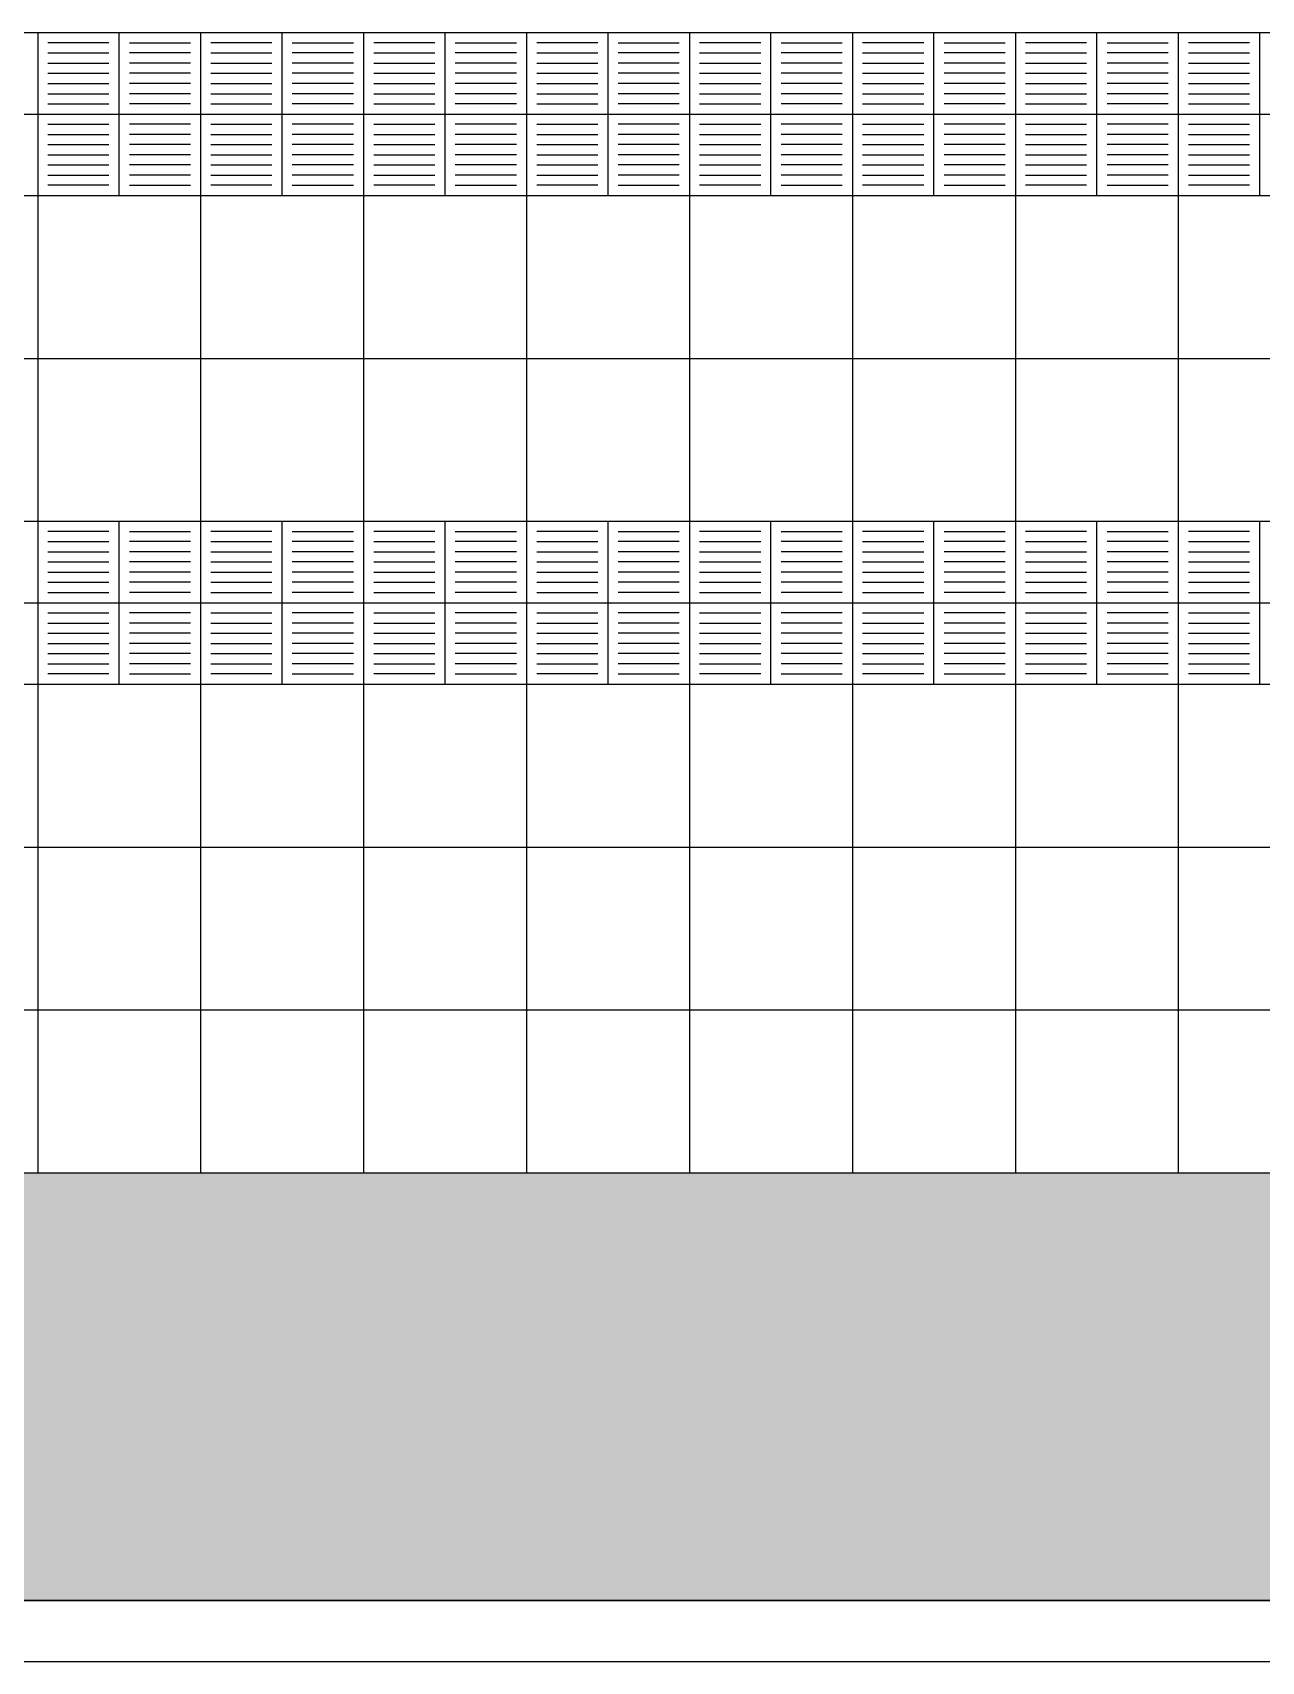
# Model space of a CAD drawing. Header units: inches. Extents: x -309 to 190, y -1585 to -1350.
# Drawn here: x -226.504 to -223.488, y -1423.408 to -1419.408 of the extents above; entities that cross this region are included whole.
import ezdxf

# ---------------------------------------------------------------- set-up
doc = ezdxf.new("R2010")
doc.units = ezdxf.units.IN
doc.header["$MEASUREMENT"] = 0
for name, color, linetype in [('CIEGOS', 9, 'CONTINUOUS'), ('DET', 9, 'CONTINUOUS'), ('NO VIDENTES', 9, 'CONTINUOUS'), ('V2', 9, 'CONTINUOUS')]:
    doc.layers.add(name, color=color, linetype=linetype)

msp = doc.modelspace()

# ---------------------------------------------------------------- hatches: boundary and pattern name
at = {"layer": 'DET'}
h = msp.add_hatch(dxfattribs=at)
h.set_pattern_fill('AR-CONC', color=256, scale=0.04, style=0)
h.set_pattern_definition([(50, (136.40562, -1134.24455), (0.28690407, -0.02510085), [0.03, -0.33]), (355, (136.40562, -1134.24455), (-0.05550053, 0.30087685), [0.024, -0.264]), (100.451444, (136.42953, -1134.24665), (0.23140354, 0.275776), [0.02549608, -0.28045684]), (46.1842, (136.40562, -1134.16455), (0.42689653, -0.0662077), [0.045, -0.495]), (96.63564, (136.4412, -1134.17007), (0.37386478, 0.38964744), [0.03824414, -0.4206855]), (351.18416, (136.4056, -1134.16455), (0.37386478, 0.38964744), [0.036, -0.396]), (21, (136.44562, -1134.18455), (0.23876282, -0.16104756), [0.03, -0.33]), (326, (136.44562, -1134.18455), (0.09732613, 0.29006002), [0.024, -0.264]), (71.451445, (136.46552, -1134.19797), (0.33608895, 0.12901246), [0.02549608, -0.28045684]), (37.5, (136.40562, -1134.24455), (0.004863942, 0.133157542), [0, -0.2608, 0, -0.268, 0, -0.265]), (7.5, (136.40562, -1134.24455), (0.105227815, 0.157764685), [0, -0.1528, 0, -0.2548, 0, -0.101]), (327.5, (136.31642, -1134.24455), (0.213528974, -0.009021949), [0, -0.1, 0, -0.312, 0, -0.414]), (317.5, (136.27642, -1134.24455), (0.23327447, 0.04004199), [0, -0.13, 0, -0.2072, 0, -0.294])])
h.paths.add_polyline_path([(-239.6918, -1422.2082), (-239.6918, -1423.2582), (-212.4918, -1423.2582), (-212.4918, -1422.2082)])

# ---------------------------------------------------------------- linework, layer by layer
at = {"layer": 'CIEGOS'}
for points in [[(-264.4918, -1419.4082), (-172.9718, -1419.4082)], [(-264.6577, -1419.8082), (-172.8062, -1419.8082)], [(-264.9895, -1420.6082), (-172.4742, -1420.6082)], [(-264.9895, -1420.6082), (-172.4742, -1420.6082)], [(-265.1553, -1421.0082), (-172.3084, -1421.0082)], [(-265.1553, -1421.0082), (-172.3084, -1421.0082)]]:
    msp.add_lwpolyline(points, dxfattribs=at)
at = {"layer": 'DET'}
for points in [[(-226.4918, -1419.4082), (-226.4918, -1422.2082)], [(-226.2918, -1419.8082), (-226.2918, -1419.4082)], [(-226.0918, -1419.4082), (-226.0918, -1422.2082)], [(-225.8918, -1419.8082), (-225.8918, -1419.4082)], [(-225.6918, -1419.4082), (-225.6918, -1422.2082)], [(-225.4918, -1419.8082), (-225.4918, -1419.4082)], [(-225.2918, -1419.4082), (-225.2918, -1422.2082)], [(-225.0918, -1419.8082), (-225.0918, -1419.4082)], [(-224.8918, -1419.4082), (-224.8918, -1422.2082)], [(-224.6918, -1419.8082), (-224.6918, -1419.4082)], [(-224.4918, -1419.4082), (-224.4918, -1422.2082)], [(-224.2918, -1419.8082), (-224.2918, -1419.4082)], [(-224.0918, -1419.4082), (-224.0918, -1422.2082)], [(-223.8918, -1419.8082), (-223.8918, -1419.4082)], [(-223.6918, -1419.4082), (-223.6918, -1422.2082)], [(-223.4918, -1419.8082), (-223.4918, -1419.4082)], [(-264.5748, -1419.6082), (-172.889, -1419.6082)], [(-264.8236, -1420.2082), (-172.6405, -1420.2082)], [(-264.8236, -1420.2082), (-172.6405, -1420.2082)], [(-226.2918, -1421.0082), (-226.2918, -1420.6082)], [(-225.8918, -1421.0082), (-225.8918, -1420.6082)], [(-225.4918, -1421.0082), (-225.4918, -1420.6082)], [(-225.0918, -1421.0082), (-225.0918, -1420.6082)], [(-224.6918, -1421.0082), (-224.6918, -1420.6082)], [(-224.2918, -1421.0082), (-224.2918, -1420.6082)], [(-223.8918, -1421.0082), (-223.8918, -1420.6082)], [(-223.4918, -1421.0082), (-223.4918, -1420.6082)], [(-265.0724, -1420.8082), (-172.3914, -1420.8082)], [(-265.0724, -1420.8082), (-172.3914, -1420.8082)], [(-265.3212, -1421.4082), (-172.1425, -1421.4082)], [(-265.3212, -1421.4082), (-172.1425, -1421.4082)], [(-265.4871, -1421.8082), (-171.9766, -1421.8082)], [(-265.4871, -1421.8082), (-171.9766, -1421.8082)], [(-265.653, -1422.2082), (-171.8107, -1422.2082)]]:
    msp.add_lwpolyline(points, dxfattribs=at)
at = {"layer": 'NO VIDENTES'}
for p, q in [((-226.3168, -1419.4332), (-226.4668, -1419.4332)), ((-226.2668, -1419.4332), (-226.1168, -1419.4332)), ((-225.9168, -1419.4332), (-226.0668, -1419.4332)), ((-225.8668, -1419.4332), (-225.7168, -1419.4332)), ((-225.5168, -1419.4332), (-225.6668, -1419.4332)), ((-225.4668, -1419.4332), (-225.3168, -1419.4332)), ((-225.1168, -1419.4332), (-225.2668, -1419.4332)), ((-225.0668, -1419.4332), (-224.9168, -1419.4332)), ((-224.7168, -1419.4332), (-224.8668, -1419.4332)), ((-224.6668, -1419.4332), (-224.5168, -1419.4332)), ((-224.3168, -1419.4332), (-224.4668, -1419.4332)), ((-224.2668, -1419.4332), (-224.1168, -1419.4332)), ((-223.9168, -1419.4332), (-224.0668, -1419.4332)), ((-223.8668, -1419.4332), (-223.7168, -1419.4332)), ((-223.5168, -1419.4332), (-223.6668, -1419.4332)), ((-226.4668, -1419.4582), (-226.3168, -1419.4582)), ((-226.1168, -1419.4582), (-226.2668, -1419.4582)), ((-226.0668, -1419.4582), (-225.9168, -1419.4582)), ((-225.7168, -1419.4582), (-225.8668, -1419.4582)), ((-225.6668, -1419.4582), (-225.5168, -1419.4582)), ((-225.3168, -1419.4582), (-225.4668, -1419.4582)), ((-225.2668, -1419.4582), (-225.1168, -1419.4582)), ((-224.9168, -1419.4582), (-225.0668, -1419.4582)), ((-224.8668, -1419.4582), (-224.7168, -1419.4582)), ((-224.5168, -1419.4582), (-224.6668, -1419.4582)), ((-224.4668, -1419.4582), (-224.3168, -1419.4582)), ((-224.1168, -1419.4582), (-224.2668, -1419.4582)), ((-224.0668, -1419.4582), (-223.9168, -1419.4582)), ((-223.7168, -1419.4582), (-223.8668, -1419.4582)), ((-223.6668, -1419.4582), (-223.5168, -1419.4582)), ((-226.4668, -1419.4832), (-226.3168, -1419.4832)), ((-226.4668, -1419.5082), (-226.3168, -1419.5082)), ((-226.1168, -1419.4832), (-226.2668, -1419.4832)), ((-226.1168, -1419.5082), (-226.2668, -1419.5082)), ((-226.0668, -1419.4832), (-225.9168, -1419.4832)), ((-226.0668, -1419.5082), (-225.9168, -1419.5082)), ((-225.7168, -1419.4832), (-225.8668, -1419.4832)), ((-225.7168, -1419.5082), (-225.8668, -1419.5082)), ((-225.6668, -1419.4832), (-225.5168, -1419.4832)), ((-225.6668, -1419.5082), (-225.5168, -1419.5082)), ((-225.3168, -1419.4832), (-225.4668, -1419.4832)), ((-225.3168, -1419.5082), (-225.4668, -1419.5082)), ((-225.2668, -1419.4832), (-225.1168, -1419.4832)), ((-225.2668, -1419.5082), (-225.1168, -1419.5082)), ((-224.9168, -1419.4832), (-225.0668, -1419.4832)), ((-224.9168, -1419.5082), (-225.0668, -1419.5082)), ((-224.8668, -1419.4832), (-224.7168, -1419.4832)), ((-224.8668, -1419.5082), (-224.7168, -1419.5082)), ((-224.5168, -1419.4832), (-224.6668, -1419.4832)), ((-224.5168, -1419.5082), (-224.6668, -1419.5082)), ((-224.4668, -1419.4832), (-224.3168, -1419.4832)), ((-224.4668, -1419.5082), (-224.3168, -1419.5082)), ((-224.1168, -1419.4832), (-224.2668, -1419.4832)), ((-224.1168, -1419.5082), (-224.2668, -1419.5082)), ((-224.0668, -1419.4832), (-223.9168, -1419.4832)), ((-224.0668, -1419.5082), (-223.9168, -1419.5082)), ((-223.7168, -1419.4832), (-223.8668, -1419.4832)), ((-223.7168, -1419.5082), (-223.8668, -1419.5082)), ((-223.6668, -1419.4832), (-223.5168, -1419.4832)), ((-223.6668, -1419.5082), (-223.5168, -1419.5082)), ((-226.4668, -1419.5332), (-226.3168, -1419.5332)), ((-226.4668, -1419.5582), (-226.3168, -1419.5582)), ((-226.1168, -1419.5332), (-226.2668, -1419.5332)), ((-226.1168, -1419.5582), (-226.2668, -1419.5582)), ((-226.0668, -1419.5332), (-225.9168, -1419.5332)), ((-226.0668, -1419.5582), (-225.9168, -1419.5582)), ((-225.7168, -1419.5332), (-225.8668, -1419.5332)), ((-225.7168, -1419.5582), (-225.8668, -1419.5582)), ((-225.6668, -1419.5332), (-225.5168, -1419.5332)), ((-225.6668, -1419.5582), (-225.5168, -1419.5582)), ((-225.3168, -1419.5332), (-225.4668, -1419.5332)), ((-225.3168, -1419.5582), (-225.4668, -1419.5582)), ((-225.2668, -1419.5332), (-225.1168, -1419.5332)), ((-225.2668, -1419.5582), (-225.1168, -1419.5582)), ((-224.9168, -1419.5332), (-225.0668, -1419.5332)), ((-224.9168, -1419.5582), (-225.0668, -1419.5582)), ((-224.8668, -1419.5332), (-224.7168, -1419.5332)), ((-224.8668, -1419.5582), (-224.7168, -1419.5582)), ((-224.5168, -1419.5332), (-224.6668, -1419.5332)), ((-224.5168, -1419.5582), (-224.6668, -1419.5582)), ((-224.4668, -1419.5332), (-224.3168, -1419.5332)), ((-224.4668, -1419.5582), (-224.3168, -1419.5582)), ((-224.1168, -1419.5332), (-224.2668, -1419.5332)), ((-224.1168, -1419.5582), (-224.2668, -1419.5582)), ((-224.0668, -1419.5332), (-223.9168, -1419.5332)), ((-224.0668, -1419.5582), (-223.9168, -1419.5582)), ((-223.7168, -1419.5332), (-223.8668, -1419.5332)), ((-223.7168, -1419.5582), (-223.8668, -1419.5582)), ((-223.6668, -1419.5332), (-223.5168, -1419.5332)), ((-223.6668, -1419.5582), (-223.5168, -1419.5582)), ((-226.4668, -1419.5832), (-226.3168, -1419.5832)), ((-226.1168, -1419.5832), (-226.2668, -1419.5832)), ((-226.0668, -1419.5832), (-225.9168, -1419.5832)), ((-225.7168, -1419.5832), (-225.8668, -1419.5832)), ((-225.6668, -1419.5832), (-225.5168, -1419.5832)), ((-225.3168, -1419.5832), (-225.4668, -1419.5832)), ((-225.2668, -1419.5832), (-225.1168, -1419.5832)), ((-224.9168, -1419.5832), (-225.0668, -1419.5832)), ((-224.8668, -1419.5832), (-224.7168, -1419.5832)), ((-224.5168, -1419.5832), (-224.6668, -1419.5832)), ((-224.4668, -1419.5832), (-224.3168, -1419.5832)), ((-224.1168, -1419.5832), (-224.2668, -1419.5832)), ((-224.0668, -1419.5832), (-223.9168, -1419.5832)), ((-223.7168, -1419.5832), (-223.8668, -1419.5832)), ((-223.6668, -1419.5832), (-223.5168, -1419.5832)), ((-226.4668, -1419.6332), (-226.3168, -1419.6332)), ((-226.1168, -1419.6332), (-226.2668, -1419.6332)), ((-226.0668, -1419.6332), (-225.9168, -1419.6332)), ((-225.7168, -1419.6332), (-225.8668, -1419.6332)), ((-225.6668, -1419.6332), (-225.5168, -1419.6332)), ((-225.3168, -1419.6332), (-225.4668, -1419.6332)), ((-225.2668, -1419.6332), (-225.1168, -1419.6332)), ((-224.9168, -1419.6332), (-225.0668, -1419.6332)), ((-224.8668, -1419.6332), (-224.7168, -1419.6332)), ((-224.5168, -1419.6332), (-224.6668, -1419.6332)), ((-224.4668, -1419.6332), (-224.3168, -1419.6332)), ((-224.1168, -1419.6332), (-224.2668, -1419.6332)), ((-224.0668, -1419.6332), (-223.9168, -1419.6332)), ((-223.7168, -1419.6332), (-223.8668, -1419.6332)), ((-223.6668, -1419.6332), (-223.5168, -1419.6332)), ((-226.4668, -1419.6582), (-226.3168, -1419.6582)), ((-226.1168, -1419.6582), (-226.2668, -1419.6582)), ((-226.0668, -1419.6582), (-225.9168, -1419.6582)), ((-225.7168, -1419.6582), (-225.8668, -1419.6582)), ((-225.6668, -1419.6582), (-225.5168, -1419.6582)), ((-225.3168, -1419.6582), (-225.4668, -1419.6582)), ((-225.2668, -1419.6582), (-225.1168, -1419.6582)), ((-224.9168, -1419.6582), (-225.0668, -1419.6582)), ((-224.8668, -1419.6582), (-224.7168, -1419.6582)), ((-224.5168, -1419.6582), (-224.6668, -1419.6582)), ((-224.4668, -1419.6582), (-224.3168, -1419.6582)), ((-224.1168, -1419.6582), (-224.2668, -1419.6582)), ((-224.0668, -1419.6582), (-223.9168, -1419.6582)), ((-223.7168, -1419.6582), (-223.8668, -1419.6582)), ((-223.6668, -1419.6582), (-223.5168, -1419.6582)), ((-226.4668, -1419.6832), (-226.3168, -1419.6832)), ((-226.4668, -1419.7082), (-226.3168, -1419.7082)), ((-226.1168, -1419.6832), (-226.2668, -1419.6832)), ((-226.1168, -1419.7082), (-226.2668, -1419.7082)), ((-226.0668, -1419.6832), (-225.9168, -1419.6832)), ((-226.0668, -1419.7082), (-225.9168, -1419.7082)), ((-225.7168, -1419.6832), (-225.8668, -1419.6832)), ((-225.7168, -1419.7082), (-225.8668, -1419.7082)), ((-225.6668, -1419.6832), (-225.5168, -1419.6832)), ((-225.6668, -1419.7082), (-225.5168, -1419.7082)), ((-225.3168, -1419.6832), (-225.4668, -1419.6832)), ((-225.3168, -1419.7082), (-225.4668, -1419.7082)), ((-225.2668, -1419.6832), (-225.1168, -1419.6832)), ((-225.2668, -1419.7082), (-225.1168, -1419.7082)), ((-224.9168, -1419.6832), (-225.0668, -1419.6832)), ((-224.9168, -1419.7082), (-225.0668, -1419.7082)), ((-224.8668, -1419.6832), (-224.7168, -1419.6832)), ((-224.8668, -1419.7082), (-224.7168, -1419.7082)), ((-224.5168, -1419.6832), (-224.6668, -1419.6832)), ((-224.5168, -1419.7082), (-224.6668, -1419.7082)), ((-224.4668, -1419.6832), (-224.3168, -1419.6832)), ((-224.4668, -1419.7082), (-224.3168, -1419.7082)), ((-224.1168, -1419.6832), (-224.2668, -1419.6832)), ((-224.1168, -1419.7082), (-224.2668, -1419.7082)), ((-224.0668, -1419.6832), (-223.9168, -1419.6832)), ((-224.0668, -1419.7082), (-223.9168, -1419.7082)), ((-223.7168, -1419.6832), (-223.8668, -1419.6832)), ((-223.7168, -1419.7082), (-223.8668, -1419.7082)), ((-223.6668, -1419.6832), (-223.5168, -1419.6832)), ((-223.6668, -1419.7082), (-223.5168, -1419.7082)), ((-226.4668, -1419.7332), (-226.3168, -1419.7332)), ((-226.4668, -1419.7582), (-226.3168, -1419.7582)), ((-226.1168, -1419.7332), (-226.2668, -1419.7332)), ((-226.1168, -1419.7582), (-226.2668, -1419.7582)), ((-226.0668, -1419.7332), (-225.9168, -1419.7332)), ((-226.0668, -1419.7582), (-225.9168, -1419.7582)), ((-225.7168, -1419.7332), (-225.8668, -1419.7332)), ((-225.7168, -1419.7582), (-225.8668, -1419.7582)), ((-225.6668, -1419.7332), (-225.5168, -1419.7332)), ((-225.6668, -1419.7582), (-225.5168, -1419.7582)), ((-225.3168, -1419.7332), (-225.4668, -1419.7332)), ((-225.3168, -1419.7582), (-225.4668, -1419.7582)), ((-225.2668, -1419.7332), (-225.1168, -1419.7332)), ((-225.2668, -1419.7582), (-225.1168, -1419.7582)), ((-224.9168, -1419.7332), (-225.0668, -1419.7332)), ((-224.9168, -1419.7582), (-225.0668, -1419.7582)), ((-224.8668, -1419.7332), (-224.7168, -1419.7332)), ((-224.8668, -1419.7582), (-224.7168, -1419.7582)), ((-224.5168, -1419.7332), (-224.6668, -1419.7332)), ((-224.5168, -1419.7582), (-224.6668, -1419.7582)), ((-224.4668, -1419.7332), (-224.3168, -1419.7332)), ((-224.4668, -1419.7582), (-224.3168, -1419.7582)), ((-224.1168, -1419.7332), (-224.2668, -1419.7332)), ((-224.1168, -1419.7582), (-224.2668, -1419.7582)), ((-224.0668, -1419.7332), (-223.9168, -1419.7332)), ((-224.0668, -1419.7582), (-223.9168, -1419.7582)), ((-223.7168, -1419.7332), (-223.8668, -1419.7332)), ((-223.7168, -1419.7582), (-223.8668, -1419.7582)), ((-223.6668, -1419.7332), (-223.5168, -1419.7332)), ((-223.6668, -1419.7582), (-223.5168, -1419.7582)), ((-226.3168, -1419.7832), (-226.4668, -1419.7832)), ((-226.2668, -1419.7832), (-226.1168, -1419.7832)), ((-225.9168, -1419.7832), (-226.0668, -1419.7832)), ((-225.8668, -1419.7832), (-225.7168, -1419.7832)), ((-225.5168, -1419.7832), (-225.6668, -1419.7832)), ((-225.4668, -1419.7832), (-225.3168, -1419.7832)), ((-225.1168, -1419.7832), (-225.2668, -1419.7832)), ((-225.0668, -1419.7832), (-224.9168, -1419.7832)), ((-224.7168, -1419.7832), (-224.8668, -1419.7832)), ((-224.6668, -1419.7832), (-224.5168, -1419.7832)), ((-224.3168, -1419.7832), (-224.4668, -1419.7832)), ((-224.2668, -1419.7832), (-224.1168, -1419.7832)), ((-223.9168, -1419.7832), (-224.0668, -1419.7832)), ((-223.8668, -1419.7832), (-223.7168, -1419.7832)), ((-223.5168, -1419.7832), (-223.6668, -1419.7832)), ((-226.3168, -1420.6332), (-226.4668, -1420.6332)), ((-226.2668, -1420.6332), (-226.1168, -1420.6332)), ((-225.9168, -1420.6332), (-226.0668, -1420.6332)), ((-225.8668, -1420.6332), (-225.7168, -1420.6332)), ((-225.5168, -1420.6332), (-225.6668, -1420.6332)), ((-225.4668, -1420.6332), (-225.3168, -1420.6332)), ((-225.1168, -1420.6332), (-225.2668, -1420.6332)), ((-225.0668, -1420.6332), (-224.9168, -1420.6332)), ((-224.7168, -1420.6332), (-224.8668, -1420.6332)), ((-224.6668, -1420.6332), (-224.5168, -1420.6332)), ((-224.3168, -1420.6332), (-224.4668, -1420.6332)), ((-224.2668, -1420.6332), (-224.1168, -1420.6332)), ((-223.9168, -1420.6332), (-224.0668, -1420.6332)), ((-223.8668, -1420.6332), (-223.7168, -1420.6332)), ((-223.5168, -1420.6332), (-223.6668, -1420.6332)), ((-226.4668, -1420.6582), (-226.3168, -1420.6582)), ((-226.1168, -1420.6582), (-226.2668, -1420.6582)), ((-226.0668, -1420.6582), (-225.9168, -1420.6582)), ((-225.7168, -1420.6582), (-225.8668, -1420.6582)), ((-225.6668, -1420.6582), (-225.5168, -1420.6582)), ((-225.3168, -1420.6582), (-225.4668, -1420.6582)), ((-225.2668, -1420.6582), (-225.1168, -1420.6582)), ((-224.9168, -1420.6582), (-225.0668, -1420.6582)), ((-224.8668, -1420.6582), (-224.7168, -1420.6582)), ((-224.5168, -1420.6582), (-224.6668, -1420.6582)), ((-224.4668, -1420.6582), (-224.3168, -1420.6582)), ((-224.1168, -1420.6582), (-224.2668, -1420.6582)), ((-224.0668, -1420.6582), (-223.9168, -1420.6582)), ((-223.7168, -1420.6582), (-223.8668, -1420.6582)), ((-223.6668, -1420.6582), (-223.5168, -1420.6582)), ((-226.4668, -1420.6832), (-226.3168, -1420.6832)), ((-226.4668, -1420.7082), (-226.3168, -1420.7082)), ((-226.1168, -1420.6832), (-226.2668, -1420.6832)), ((-226.1168, -1420.7082), (-226.2668, -1420.7082)), ((-226.0668, -1420.6832), (-225.9168, -1420.6832)), ((-226.0668, -1420.7082), (-225.9168, -1420.7082)), ((-225.7168, -1420.6832), (-225.8668, -1420.6832)), ((-225.7168, -1420.7082), (-225.8668, -1420.7082)), ((-225.6668, -1420.6832), (-225.5168, -1420.6832)), ((-225.6668, -1420.7082), (-225.5168, -1420.7082)), ((-225.3168, -1420.6832), (-225.4668, -1420.6832)), ((-225.3168, -1420.7082), (-225.4668, -1420.7082)), ((-225.2668, -1420.6832), (-225.1168, -1420.6832)), ((-225.2668, -1420.7082), (-225.1168, -1420.7082)), ((-224.9168, -1420.6832), (-225.0668, -1420.6832)), ((-224.9168, -1420.7082), (-225.0668, -1420.7082)), ((-224.8668, -1420.6832), (-224.7168, -1420.6832)), ((-224.8668, -1420.7082), (-224.7168, -1420.7082)), ((-224.5168, -1420.6832), (-224.6668, -1420.6832)), ((-224.5168, -1420.7082), (-224.6668, -1420.7082)), ((-224.4668, -1420.6832), (-224.3168, -1420.6832)), ((-224.4668, -1420.7082), (-224.3168, -1420.7082)), ((-224.1168, -1420.6832), (-224.2668, -1420.6832)), ((-224.1168, -1420.7082), (-224.2668, -1420.7082)), ((-224.0668, -1420.6832), (-223.9168, -1420.6832)), ((-224.0668, -1420.7082), (-223.9168, -1420.7082)), ((-223.7168, -1420.6832), (-223.8668, -1420.6832)), ((-223.7168, -1420.7082), (-223.8668, -1420.7082)), ((-223.6668, -1420.6832), (-223.5168, -1420.6832)), ((-223.6668, -1420.7082), (-223.5168, -1420.7082)), ((-226.4668, -1420.7332), (-226.3168, -1420.7332)), ((-226.4668, -1420.7582), (-226.3168, -1420.7582)), ((-226.1168, -1420.7332), (-226.2668, -1420.7332)), ((-226.1168, -1420.7582), (-226.2668, -1420.7582)), ((-226.0668, -1420.7332), (-225.9168, -1420.7332)), ((-226.0668, -1420.7582), (-225.9168, -1420.7582)), ((-225.7168, -1420.7332), (-225.8668, -1420.7332)), ((-225.7168, -1420.7582), (-225.8668, -1420.7582)), ((-225.6668, -1420.7332), (-225.5168, -1420.7332)), ((-225.6668, -1420.7582), (-225.5168, -1420.7582)), ((-225.3168, -1420.7332), (-225.4668, -1420.7332)), ((-225.3168, -1420.7582), (-225.4668, -1420.7582)), ((-225.2668, -1420.7332), (-225.1168, -1420.7332)), ((-225.2668, -1420.7582), (-225.1168, -1420.7582)), ((-224.9168, -1420.7332), (-225.0668, -1420.7332)), ((-224.9168, -1420.7582), (-225.0668, -1420.7582)), ((-224.8668, -1420.7332), (-224.7168, -1420.7332)), ((-224.8668, -1420.7582), (-224.7168, -1420.7582)), ((-224.5168, -1420.7332), (-224.6668, -1420.7332)), ((-224.5168, -1420.7582), (-224.6668, -1420.7582)), ((-224.4668, -1420.7332), (-224.3168, -1420.7332)), ((-224.4668, -1420.7582), (-224.3168, -1420.7582)), ((-224.1168, -1420.7332), (-224.2668, -1420.7332)), ((-224.1168, -1420.7582), (-224.2668, -1420.7582)), ((-224.0668, -1420.7332), (-223.9168, -1420.7332)), ((-224.0668, -1420.7582), (-223.9168, -1420.7582)), ((-223.7168, -1420.7332), (-223.8668, -1420.7332)), ((-223.7168, -1420.7582), (-223.8668, -1420.7582)), ((-223.6668, -1420.7332), (-223.5168, -1420.7332)), ((-223.6668, -1420.7582), (-223.5168, -1420.7582)), ((-226.4668, -1420.7832), (-226.3168, -1420.7832)), ((-226.1168, -1420.7832), (-226.2668, -1420.7832)), ((-226.0668, -1420.7832), (-225.9168, -1420.7832)), ((-225.7168, -1420.7832), (-225.8668, -1420.7832)), ((-225.6668, -1420.7832), (-225.5168, -1420.7832)), ((-225.3168, -1420.7832), (-225.4668, -1420.7832)), ((-225.2668, -1420.7832), (-225.1168, -1420.7832)), ((-224.9168, -1420.7832), (-225.0668, -1420.7832)), ((-224.8668, -1420.7832), (-224.7168, -1420.7832)), ((-224.5168, -1420.7832), (-224.6668, -1420.7832)), ((-224.4668, -1420.7832), (-224.3168, -1420.7832)), ((-224.1168, -1420.7832), (-224.2668, -1420.7832)), ((-224.0668, -1420.7832), (-223.9168, -1420.7832)), ((-223.7168, -1420.7832), (-223.8668, -1420.7832)), ((-223.6668, -1420.7832), (-223.5168, -1420.7832)), ((-226.4668, -1420.8332), (-226.3168, -1420.8332)), ((-226.1168, -1420.8332), (-226.2668, -1420.8332)), ((-226.0668, -1420.8332), (-225.9168, -1420.8332)), ((-225.7168, -1420.8332), (-225.8668, -1420.8332)), ((-225.6668, -1420.8332), (-225.5168, -1420.8332)), ((-225.3168, -1420.8332), (-225.4668, -1420.8332)), ((-225.2668, -1420.8332), (-225.1168, -1420.8332)), ((-224.9168, -1420.8332), (-225.0668, -1420.8332)), ((-224.8668, -1420.8332), (-224.7168, -1420.8332)), ((-224.5168, -1420.8332), (-224.6668, -1420.8332)), ((-224.4668, -1420.8332), (-224.3168, -1420.8332)), ((-224.1168, -1420.8332), (-224.2668, -1420.8332)), ((-224.0668, -1420.8332), (-223.9168, -1420.8332)), ((-223.7168, -1420.8332), (-223.8668, -1420.8332)), ((-223.6668, -1420.8332), (-223.5168, -1420.8332)), ((-226.4668, -1420.8582), (-226.3168, -1420.8582)), ((-226.1168, -1420.8582), (-226.2668, -1420.8582)), ((-226.0668, -1420.8582), (-225.9168, -1420.8582)), ((-225.7168, -1420.8582), (-225.8668, -1420.8582)), ((-225.6668, -1420.8582), (-225.5168, -1420.8582)), ((-225.3168, -1420.8582), (-225.4668, -1420.8582)), ((-225.2668, -1420.8582), (-225.1168, -1420.8582)), ((-224.9168, -1420.8582), (-225.0668, -1420.8582)), ((-224.8668, -1420.8582), (-224.7168, -1420.8582)), ((-224.5168, -1420.8582), (-224.6668, -1420.8582)), ((-224.4668, -1420.8582), (-224.3168, -1420.8582)), ((-224.1168, -1420.8582), (-224.2668, -1420.8582)), ((-224.0668, -1420.8582), (-223.9168, -1420.8582)), ((-223.7168, -1420.8582), (-223.8668, -1420.8582)), ((-223.6668, -1420.8582), (-223.5168, -1420.8582)), ((-226.4668, -1420.8832), (-226.3168, -1420.8832)), ((-226.4668, -1420.9082), (-226.3168, -1420.9082)), ((-226.1168, -1420.8832), (-226.2668, -1420.8832)), ((-226.1168, -1420.9082), (-226.2668, -1420.9082)), ((-226.0668, -1420.8832), (-225.9168, -1420.8832)), ((-226.0668, -1420.9082), (-225.9168, -1420.9082)), ((-225.7168, -1420.8832), (-225.8668, -1420.8832)), ((-225.7168, -1420.9082), (-225.8668, -1420.9082)), ((-225.6668, -1420.8832), (-225.5168, -1420.8832)), ((-225.6668, -1420.9082), (-225.5168, -1420.9082)), ((-225.3168, -1420.8832), (-225.4668, -1420.8832)), ((-225.3168, -1420.9082), (-225.4668, -1420.9082)), ((-225.2668, -1420.8832), (-225.1168, -1420.8832)), ((-225.2668, -1420.9082), (-225.1168, -1420.9082)), ((-224.9168, -1420.8832), (-225.0668, -1420.8832)), ((-224.9168, -1420.9082), (-225.0668, -1420.9082)), ((-224.8668, -1420.8832), (-224.7168, -1420.8832)), ((-224.8668, -1420.9082), (-224.7168, -1420.9082)), ((-224.5168, -1420.8832), (-224.6668, -1420.8832)), ((-224.5168, -1420.9082), (-224.6668, -1420.9082)), ((-224.4668, -1420.8832), (-224.3168, -1420.8832)), ((-224.4668, -1420.9082), (-224.3168, -1420.9082)), ((-224.1168, -1420.8832), (-224.2668, -1420.8832)), ((-224.1168, -1420.9082), (-224.2668, -1420.9082)), ((-224.0668, -1420.8832), (-223.9168, -1420.8832)), ((-224.0668, -1420.9082), (-223.9168, -1420.9082)), ((-223.7168, -1420.8832), (-223.8668, -1420.8832)), ((-223.7168, -1420.9082), (-223.8668, -1420.9082)), ((-223.6668, -1420.8832), (-223.5168, -1420.8832)), ((-223.6668, -1420.9082), (-223.5168, -1420.9082)), ((-226.4668, -1420.9332), (-226.3168, -1420.9332)), ((-226.4668, -1420.9582), (-226.3168, -1420.9582)), ((-226.1168, -1420.9332), (-226.2668, -1420.9332)), ((-226.1168, -1420.9582), (-226.2668, -1420.9582)), ((-226.0668, -1420.9332), (-225.9168, -1420.9332)), ((-226.0668, -1420.9582), (-225.9168, -1420.9582)), ((-225.7168, -1420.9332), (-225.8668, -1420.9332)), ((-225.7168, -1420.9582), (-225.8668, -1420.9582)), ((-225.6668, -1420.9332), (-225.5168, -1420.9332)), ((-225.6668, -1420.9582), (-225.5168, -1420.9582)), ((-225.3168, -1420.9332), (-225.4668, -1420.9332)), ((-225.3168, -1420.9582), (-225.4668, -1420.9582)), ((-225.2668, -1420.9332), (-225.1168, -1420.9332)), ((-225.2668, -1420.9582), (-225.1168, -1420.9582)), ((-224.9168, -1420.9332), (-225.0668, -1420.9332)), ((-224.9168, -1420.9582), (-225.0668, -1420.9582)), ((-224.8668, -1420.9332), (-224.7168, -1420.9332)), ((-224.8668, -1420.9582), (-224.7168, -1420.9582)), ((-224.5168, -1420.9332), (-224.6668, -1420.9332)), ((-224.5168, -1420.9582), (-224.6668, -1420.9582)), ((-224.4668, -1420.9332), (-224.3168, -1420.9332)), ((-224.4668, -1420.9582), (-224.3168, -1420.9582)), ((-224.1168, -1420.9332), (-224.2668, -1420.9332)), ((-224.1168, -1420.9582), (-224.2668, -1420.9582)), ((-224.0668, -1420.9332), (-223.9168, -1420.9332)), ((-224.0668, -1420.9582), (-223.9168, -1420.9582)), ((-223.7168, -1420.9332), (-223.8668, -1420.9332)), ((-223.7168, -1420.9582), (-223.8668, -1420.9582)), ((-223.6668, -1420.9332), (-223.5168, -1420.9332)), ((-223.6668, -1420.9582), (-223.5168, -1420.9582)), ((-226.3168, -1420.9832), (-226.4668, -1420.9832)), ((-226.2668, -1420.9832), (-226.1168, -1420.9832)), ((-225.9168, -1420.9832), (-226.0668, -1420.9832)), ((-225.8668, -1420.9832), (-225.7168, -1420.9832)), ((-225.5168, -1420.9832), (-225.6668, -1420.9832)), ((-225.4668, -1420.9832), (-225.3168, -1420.9832)), ((-225.1168, -1420.9832), (-225.2668, -1420.9832)), ((-225.0668, -1420.9832), (-224.9168, -1420.9832)), ((-224.7168, -1420.9832), (-224.8668, -1420.9832)), ((-224.6668, -1420.9832), (-224.5168, -1420.9832)), ((-224.3168, -1420.9832), (-224.4668, -1420.9832)), ((-224.2668, -1420.9832), (-224.1168, -1420.9832)), ((-223.9168, -1420.9832), (-224.0668, -1420.9832)), ((-223.8668, -1420.9832), (-223.7168, -1420.9832)), ((-223.5168, -1420.9832), (-223.6668, -1420.9832))]:
    msp.add_line(p, q, dxfattribs=at)
at = {"layer": 'V2'}
for points in [[(-272.7318, -1415.4082, 0.414214), (-264.7318, -1423.4082), (-172.7318, -1423.4082, 0.414214), (-164.7318, -1415.4082), (-164.7318, -1390.4819, 0.330583), (-171.8369, -1380.9101), (-202.5175, -1371.6307, 0.073558), (-204.8335, -1371.2882), (-264.7318, -1371.2882, 0.414214), (-272.7318, -1379.2882)], [(-272.5818, -1415.4082, 0.414214), (-264.7318, -1423.2582), (-172.7318, -1423.2582, 0.414214), (-164.8818, -1415.4082), (-164.8818, -1390.4819, 0.330583), (-171.8803, -1381.0537), (-202.5609, -1371.7743, 0.073558), (-204.8335, -1371.4382), (-264.7318, -1371.4382, 0.414214), (-272.5818, -1379.2882)]]:
    msp.add_lwpolyline(points, format="xyb", close=True, dxfattribs=at)
msp.add_lwpolyline([(-239.6918, -1422.2082), (-212.4918, -1422.2082), (-212.4918, -1423.2582), (-239.6918, -1423.2582)], close=True, dxfattribs=at)

doc.saveas('drawing.dxf')
